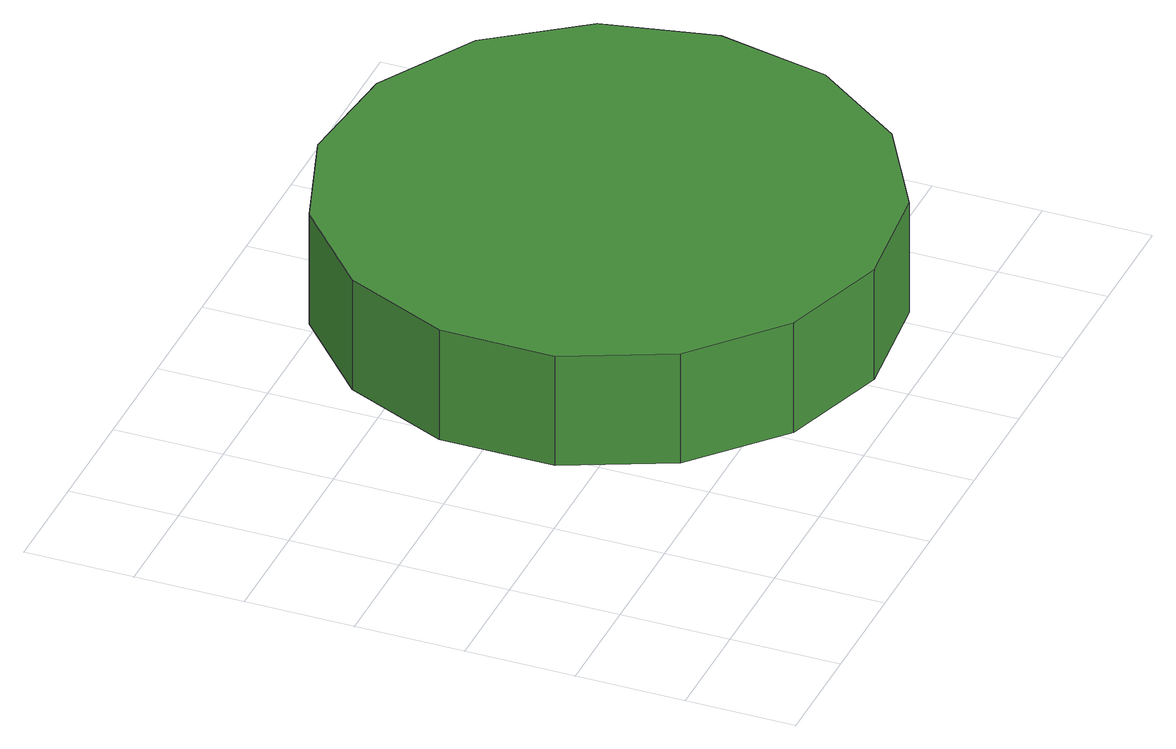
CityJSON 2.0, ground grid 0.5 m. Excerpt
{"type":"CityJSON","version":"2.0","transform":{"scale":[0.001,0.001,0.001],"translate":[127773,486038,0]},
"CityObjects":{
"tree1":{"type":"SolitaryVegetationObject","attributes":{"function":"something"},"geometry":[{"type":"MultiSurface","lod":"1","boundaries":[[[0,1,2,3,4,5,6,7,8,9,10,11,12,13,14]],[[15,16,17,18,19,20,21,22,23,24,25,26,27,28,29]],[[0,29,28,1]],[[1,28,27,2]],[[2,27,26,3]],[[3,26,25,4]],[[4,25,24,5]],[[5,24,23,6]],[[6,23,22,7]],[[7,22,21,8]],[[8,21,20,9]],[[9,20,19,10]],[[10,19,18,11]],[[11,18,17,12]],[[12,17,16,13]],[[13,16,15,14]],[[14,15,29,0]]]}]}
},
"vertices":[
[3457,1438,745],[3347,1954,745],[3037,2381,745],[2580,2644,745],[2055,2700,745],[1554,2536,745],[1162,2183,745],[947,1701,745],[947,1174,745],[1162,692,745],[1554,339,745],[2055,176,745],[2580,231,745],[3037,495,745],[3347,921,745],[3347,921,192],[3037,495,192],[2580,231,192],[2055,176,192],[1554,339,192],[1162,692,192],[947,1174,192],[947,1701,192],[1162,2183,192],[1554,2536,192],[2055,2700,192],[2580,2644,192],[3037,2381,192],[3347,1954,192],[3457,1438,192]
]}
